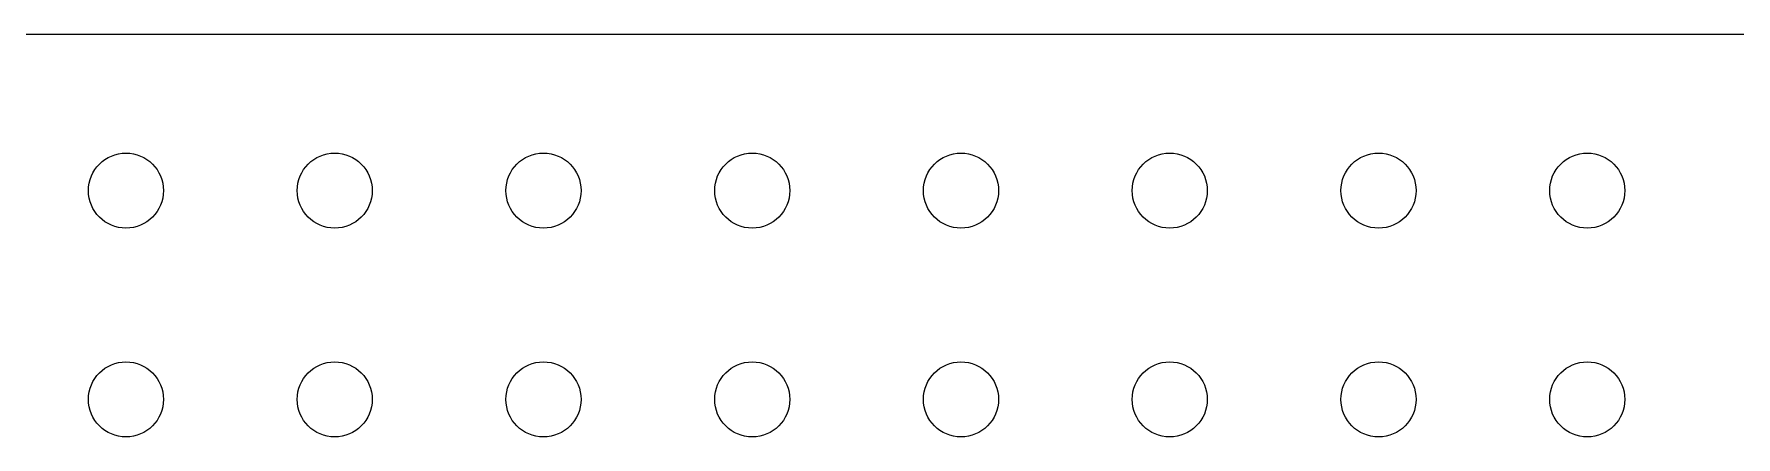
# Model space of a CAD drawing. Header units: millimetres. Extents: x -86.4 to 0, y 0 to 54.6.
# Drawn here: x -63.98 to -43.28, y 49.71 to 54.61 of the extents above; entities that cross this region are included whole.
import ezdxf

# ---------------------------------------------------------------- set-up
doc = ezdxf.new("R2010")
doc.units = ezdxf.units.MM

msp = doc.modelspace()

# ---------------------------------------------------------------- linework, layer by layer
at = {"color": 7, "linetype": 'Continuous', "lineweight": 25}
msp.add_line((-73.66, 54.61), (-5.715, 54.61), dxfattribs=at)
for centre in [(-62.865, 52.705), (-60.325, 52.705), (-57.785, 52.705), (-55.245, 52.705), (-52.705, 52.705), (-50.165, 52.705), (-47.625, 52.705), (-45.085, 52.705), (-62.865, 50.165), (-60.325, 50.165), (-57.785, 50.165), (-55.245, 50.165), (-52.705, 50.165), (-50.165, 50.165), (-47.625, 50.165), (-45.085, 50.165)]:
    msp.add_circle(centre, 0.457, dxfattribs=at)

doc.saveas('drawing.dxf')
